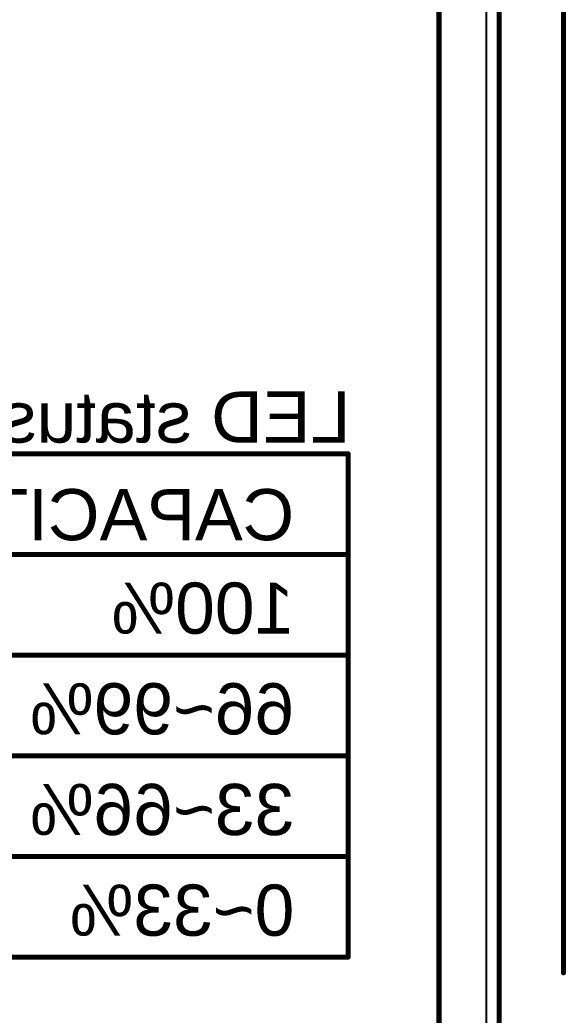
# Model space of a CAD drawing. Header units: millimetres. Extents: x -6 to 194, y -120 to 229.
# Drawn here: x 47.21 to 74.32, y 85.31 to 134.73 of the extents above; entities that cross this region are included whole.
import ezdxf

# ---------------------------------------------------------------- set-up
doc = ezdxf.new("R2010")
doc.units = ezdxf.units.MM
for name, color, linetype in [('BottomLayer', 5, 'Continuous'), ('BottomOverlay', 54, 'Continuous'), ('Mechanical1', 6, 'Continuous'), ('Mechanical2', 216, 'Continuous'), ('TopLayer', 1, 'Continuous'), ('TopOverlay', 2, 'Continuous')]:
    doc.layers.add(name, color=color, linetype=linetype)
doc.styles.add('Arial', font='', dxfattribs={"height": 0.2})
doc.styles.get('Arial').set_extended_font_data('Arial')

msp = doc.modelspace()

# ---------------------------------------------------------------- linework, layer by layer
at = {"layer": 'BottomLayer'}
msp.add_line((70.358, 157.023), (70.358, 81.34), dxfattribs=at)
at = {"layer": 'BottomOverlay', "const_width": 0.254}
for points in [[(6.35, 113.185), (63.5, 113.185)], [(63.5, 88.185), (63.5, 113.181)], [(6.35, 108.185), (63.5, 108.185)], [(6.35, 103.185), (63.5, 103.185)], [(6.35, 98.185), (63.5, 98.185)], [(6.35, 93.185), (63.5, 93.185)], [(6.35, 88.185), (63.5, 88.185)]]:
    msp.add_lwpolyline(points, dxfattribs=at)
at = {"layer": 'BottomOverlay', "const_width": 0.127}
for points in [[(63.437, 113.185, 1), (63.563, 113.185, 1)], [(63.437, 113.181, 1), (63.563, 113.181, 1)], [(63.437, 108.185, 1), (63.563, 108.185, 1)], [(63.437, 103.185, 1), (63.563, 103.185, 1)], [(63.437, 98.185, 1), (63.563, 98.185, 1)], [(63.437, 93.185, 1), (63.563, 93.185, 1)], [(63.437, 88.185, 1), (63.563, 88.185, 1)], [(63.437, 88.185, 1), (63.563, 88.185, 1)]]:
    msp.add_lwpolyline(points, format="xyb", close=True, dxfattribs=at)
at = {"layer": 'Mechanical1', "const_width": 0.254}
msp.add_lwpolyline([(74.193, 87.412), (74.193, 159.842)], dxfattribs=at)
at = {"layer": 'Mechanical1', "const_width": 0.127}
msp.add_lwpolyline([(74.13, 87.412, 1), (74.257, 87.412, 1)], format="xyb", close=True, dxfattribs=at)
at = {"layer": 'Mechanical2', "const_width": 0.254}
msp.add_lwpolyline([(71.002, 159.842), (71.002, 0)], dxfattribs=at)
at = {"layer": 'TopLayer'}
msp.add_line((70.358, 157.023), (70.358, 81.34), dxfattribs=at)
at = {"layer": 'TopOverlay', "const_width": 0.254}
msp.add_lwpolyline([(68.012, 35.154), (68.012, 148.154)], dxfattribs=at)

# ---------------------------------------------------------------- texts
at = {"layer": 'BottomOverlay', "style": 'Arial', "text_generation_flag": 2}
for s, p in [('LED status when battery is being charged', (63.614, 113.741)), ('100%', (60.833, 104.25)), ('66~99%', (60.833, 99.25)), ('33~66%', (60.833, 94.25)), ('0~33%', (60.833, 89.25))]:
    msp.add_text(s, height=2.54, dxfattribs=at).set_placement(p)
msp.add_text('CAPACITY', height=2.54, rotation=360, dxfattribs=at).set_placement((60.833, 108.892))

doc.saveas('drawing.dxf')
